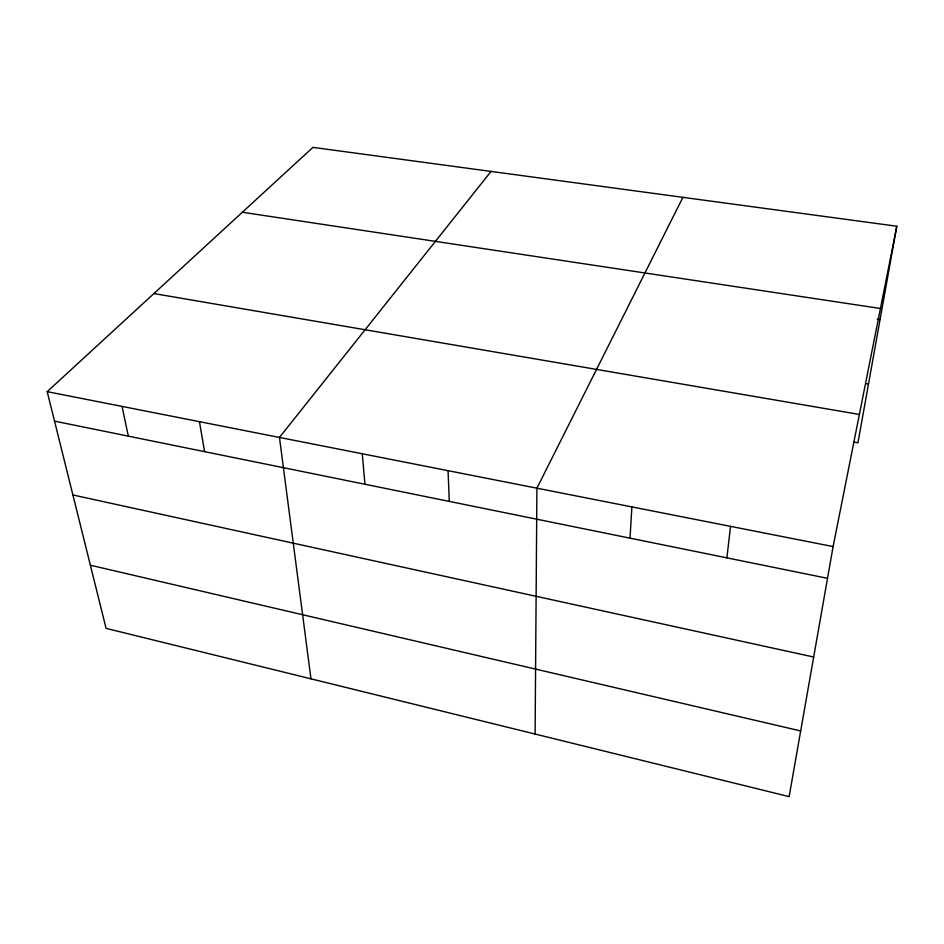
<?xml version="1.0" encoding="UTF-8"?>
<svg xmlns="http://www.w3.org/2000/svg" width="944" height="944" viewBox="0 0 944 944"><rect width="100%" height="100%" fill="white"/><g stroke="black" fill="none" stroke-linecap="round" stroke-linejoin="round"><path stroke-width="1.42" d="M535.106 734.054L536.912 488.19L682.913 197.343M630.014 538.151L631.89 506.916M726.892 557.857L730.55 526.363M896.8 226.23L833.104 546.576L789.125 796.63L106.082 628.362L47.2 391.654L312.936 147.37L896.8 226.23L857.954 442.783L853.6 442.016M491.033 171.43L279.459 437.438L310.977 678.842M242.36 212.247L880.445 308.499M877.141 319.119L880.056 319.568M865.613 383.594L868.48 384.066M153.896 293.56L859.37 414.451M47.2 391.654L833.104 546.576M54.54 421.142L827.522 578.318M72.9 494.963L813.681 657.024M90.364 565.208L800.677 730.951M122.047 406.404L128.337 436.152M199.432 421.661L204.588 451.657M362.284 453.769L364.927 484.26M448.046 470.667L449.309 501.417"/></g></svg>
